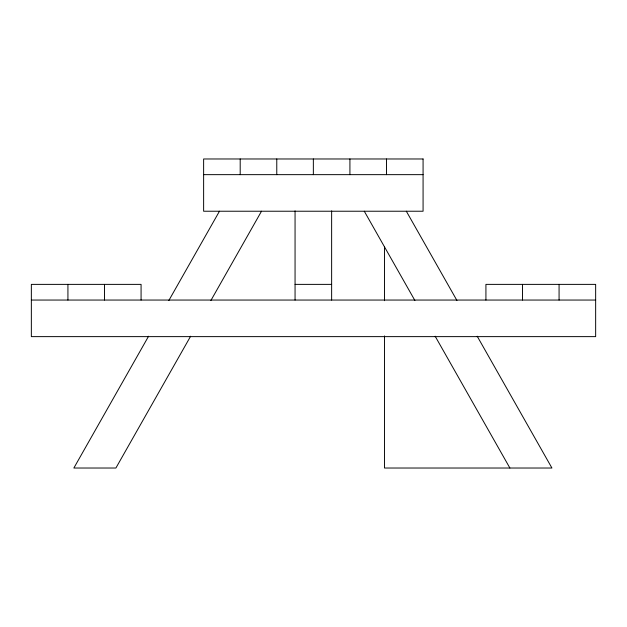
<?xml version="1.0" encoding="UTF-8"?>
<svg xmlns="http://www.w3.org/2000/svg" width="627" height="627" viewBox="0 0 627 627"><rect width="100%" height="100%" fill="white"/><g stroke="black" fill="none" stroke-linecap="round" stroke-linejoin="round"><path stroke-width="0.94" d="M148.583 336.221L73.853 468.024L115.893 468.024L190.632 336.221M168.835 300.505L219.466 211.221M210.884 300.505L261.506 211.221M203.626 174.651L423.076 174.651M295.058 284.376L331.636 284.376M31.35 300.051L595.65 300.051M406.32 211.221L456.95 300.505M477.202 336.221L551.932 468.024L384.492 468.024L384.492 335.915M364.279 211.221L414.902 300.505M435.154 336.221L509.892 468.024M559.072 284.376L559.072 300.051M522.503 284.376L522.503 300.051M485.925 300.051L485.925 284.376L595.65 284.376L595.65 336.628L31.35 336.628L31.35 284.376L141.075 284.376L141.075 300.051M386.498 158.976L386.498 174.651M384.492 246.866L384.492 300.686M349.921 158.976L349.921 174.651M331.636 210.899L331.636 300.051M313.351 158.976L313.351 174.651M295.058 210.899L295.058 300.051M276.773 158.976L276.773 174.651M240.196 158.976L240.196 174.651M104.497 284.376L104.497 300.051M67.928 284.376L67.928 300.051M423.076 158.976L203.626 158.976L203.626 211.228L423.076 211.228L423.076 158.976"/></g></svg>
